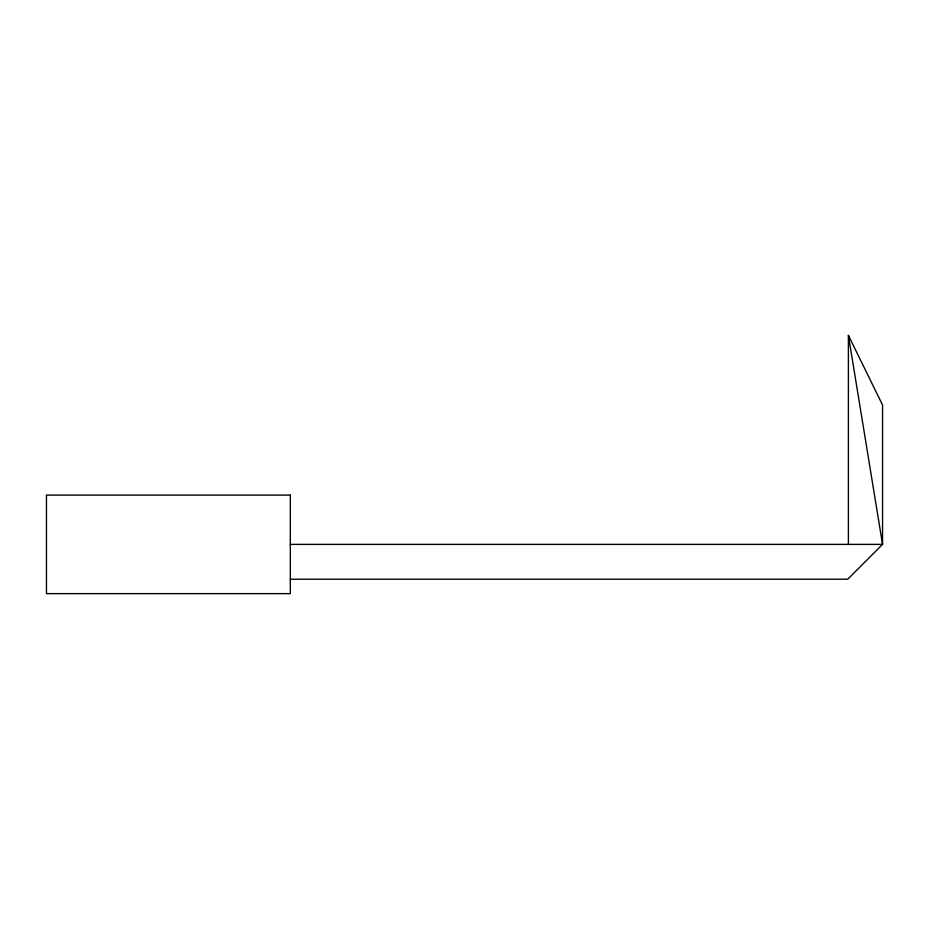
<?xml version="1.0" encoding="UTF-8"?>
<svg xmlns="http://www.w3.org/2000/svg" width="929" height="929" viewBox="0 0 929 929"><rect width="100%" height="100%" fill="white"/><g stroke="black" fill="none" stroke-linecap="round" stroke-linejoin="round"><path stroke-width="1.39" d="M290.312 544.382L882.55 544.382L882.55 405.032L848.398 335.357L848.398 544.382M290.312 579.22L847.712 579.22L882.55 544.382L848.398 335.357M290.312 495.111L46.45 495.111L46.45 593.643L290.312 593.643L290.312 495.111"/></g></svg>
